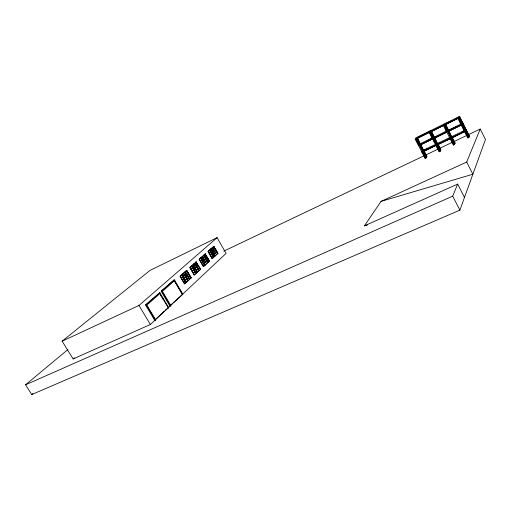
<?xml version="1.0" encoding="UTF-8"?>
<svg xmlns="http://www.w3.org/2000/svg" width="511" height="511" viewBox="0 0 511 511"><rect width="100%" height="100%" fill="white"/><g stroke="black" fill="none" stroke-linecap="round" stroke-linejoin="round"><path stroke-width="0.77" d="M67.842 349.607L25.55 384.802L31.733 394.562L459.881 210.142L485.45 139.477L480.225 129.047L467.98 134.872M25.55 384.802L452.689 196.167L457.645 184.094L464.473 197.444M367.492 224.974L364.439 225.843L381.053 201.372L466.69 162.044L480.225 129.047M458.718 117.249L458.559 116.936L457.837 118.207L467.897 138.142L469.053 137.344L465.872 131.046M468.395 137.031L469.552 136.245L459.568 116.438L416.178 137.715L415.181 139.101L425.139 158.41L426.308 157.618L423.159 151.512L430.684 147.903M465.732 131.34L466.39 129.973M466.23 129.66L465.572 131.027L421.831 151.991L422.782 150.515L435.283 144.517M467.68 137.127L464.857 131.531L451.207 138.296L454.381 144.543L453.385 145.022L443.356 125.304L444.174 123.988L444.334 124.301M464.55 131.512L461.867 125.597M454.381 144.543L451.373 137.989L464.857 131.531M455.116 143.099L453.96 143.885L455.116 143.099L451.967 136.897M453.385 145.022L454.541 144.23M462.378 124.697L463.062 123.375M462.902 123.062L462.219 124.377L418.509 145.552L419.486 144.121L432.67 137.727M415.181 139.101L458.859 117.709L459.568 116.438M417.972 137.216L430.211 131.218L430.051 130.912L429.138 132.266L439.134 151.773L440.297 150.981L437.141 144.811L441.319 142.812M439.971 150.291L439.786 150.611L440.942 149.825L438.151 144.37M459.019 118.028L459.728 116.751M439.134 151.773L440.297 150.981M458.156 118.245L444.519 125.125L447.706 131.41L444.691 124.837L458.156 118.245L461.35 124.582M447.866 131.723L461.51 124.895L447.866 131.723L451.047 137.989L448.038 131.423M461.209 123.879L447.329 130.829L448.492 130.049L445.675 124.505M446.71 131.895L444.053 126.025M437.141 144.811L440.118 151.307M437.62 144L439.192 143.023M433.679 138.685L436.483 144.159L437.461 143.693L434.848 137.906M423.427 152.489L425.867 157.216L426.826 156.762L424.245 151.032M425.139 158.41L426.308 157.618M425.867 157.216L427.024 156.436M433.813 138.315L436.796 144.817L433.813 138.315L446.346 132.247M446.084 131.218L433.175 137.689L434.337 136.916L431.182 130.746M432.836 138.788L419.633 145.392L422.795 151.531L422.999 151.205L419.844 145.079L432.836 138.788L434.593 142.224M426.104 157.95L422.955 151.837L423.159 151.512M421.99 152.297L422.195 151.971M423.536 150.375L420.598 143.961L420.387 144.274L423.536 150.375L422.578 150.834L419.78 145.418M430.281 132.094L443.695 125.329L430.281 132.094L433.462 138.309L430.479 131.8M415.341 139.407L416.12 138.321L419.276 144.434L420.234 143.968L417.647 138.232M416.516 138.634L419.684 144.773L419.474 145.086L416.299 138.941L416.516 138.634L428.818 132.611M168.317 307.916L168.643 307.616L159.815 292.675L145.584 304.997L154.756 320.397L155.306 320.154L155.644 319.829L146.874 305.093L159.866 293.608L168.317 307.916L165.59 309.992M182.548 294.534L182.849 294.253L174.398 279.824L173.881 280.066L161.182 291.257L169.952 306.121L170.489 305.878L170.808 305.578L162.415 291.353L174.449 280.711L182.548 294.534L173.74 302.346M155.21 319.745L164.44 311.078M170.374 305.501L172.616 303.393M150.375 324.517L226.079 253.386L217.092 237.641L149.947 270.447L62.138 341.188L73.137 358.939L150.375 324.517L138.992 305.45L217.092 237.641M186.323 282.168L187.901 280.756L186.86 279.134L187.901 280.756M189.568 279.198L191.044 277.843M195.866 273.455L194.359 274.803L193.414 273.181L194.927 271.833L195.866 273.455L194.978 271.756L196.48 270.421L197.412 272.037L195.917 273.379L194.978 271.756M198.945 270.632L197.457 271.961L196.524 270.351L198.013 269.029L198.945 270.632L198.013 269.029M209.344 261.102L203.544 266.391L202.624 264.8L208.443 259.537L209.274 261.134M186.822 270.268L180.07 276.176L184.592 283.912L191.255 277.882L186.643 270.357L191.255 277.882M196.294 261.881L189.881 267.489L194.269 275.039L200.599 269.316L196.122 261.964L200.599 269.316M205.294 253.916L199.194 259.243L203.455 266.614L209.472 261.172L205.122 253.999L209.472 261.172M213.854 246.334L208.047 251.406L212.186 258.611L217.922 253.43L213.687 246.417L217.922 253.43M185.301 280.584C182.197 281.076 184.937 285.77 186.272 282.251L185.359 280.507L186.937 279.102M186.988 279.019L188.559 277.626L189.517 279.274L187.952 280.673L187.064 278.987M188.559 277.626L189.44 279.313L188.604 277.55L190.086 276.202M200.389 269.278L198.99 270.562L198.057 268.952L199.462 267.675M185.206 280.245L186.783 278.84L185.819 277.186L184.235 278.578L185.148 280.322C183.807 283.835 181.066 279.14 184.184 278.661M188.406 277.371L186.834 278.757L185.87 277.103L187.441 275.716L188.406 277.371L187.441 275.716M194.78 271.577C192.513 266.716 194.883 274.362 196.326 270.166L195.394 268.55L193.886 269.878L194.78 271.577L193.26 272.919L192.315 271.29L193.835 269.955M197.866 268.773L196.377 270.095L195.438 268.479C196.946 264.181 199.213 271.954 196.863 267.196M208.303 259.288L202.477 264.551L201.558 262.961L207.402 257.723L208.233 259.32M183.053 276.732L181.45 278.137L184.701 275.263L185.665 276.917L182.427 279.804L184.024 278.399L183.11 276.655L186.33 273.807L187.288 275.455L184.081 278.316M185.717 276.841L187.288 275.455M192.743 268.071L191.223 269.406L194.308 266.678L195.24 268.294L192.168 271.034L193.688 269.693L192.794 268L195.854 265.292L196.786 266.908L195.291 268.224L196.786 266.908M193.733 269.623L195.24 268.294M202.79 261.466L201.417 262.705L202.861 261.434L201.992 259.78L203.359 258.56L204.336 260.105C202.944 263.312 200.523 259.122 203.429 258.521M202.905 261.364L204.336 260.105M205.92 258.681L204.943 257.142L206.355 255.909L207.255 257.474L204.451 260.003L205.805 258.783L204.898 257.212L203.474 258.457L204.451 260.003M205.844 258.713L207.255 257.474M211.58 253.577L210.2 254.791L211.58 253.577C211.503 249.432 207.159 255.692 210.692 252.032M213.023 252.249C220.247 244.986 212.135 255.462 212.142 250.709L213.502 249.521L212.142 250.709M187.416 275.346C191.184 271.277 186.553 278.195 186.381 273.73L187.946 272.363L184.752 275.186L185.793 276.809M196.907 266.799C200.504 262.929 196.039 269.546 195.898 265.222L197.387 263.925L195.898 265.222M211.688 253.482L212.985 252.313C211.203 247.592 209.957 256.318 212.985 252.313M189.932 275.946L188.457 277.288L187.492 275.64L188.981 274.298M199.316 267.419L197.91 268.697L196.978 267.087L198.389 265.816M201.871 259.882L200.497 261.115L201.947 259.85M204.898 257.212L203.474 258.457M206.355 255.909L204.943 257.142M213.541 249.457L214.888 248.282L213.541 249.457L214.384 251.061M182.957 276.387L184.548 275.001L183.577 273.34L180.319 276.195L181.929 274.803M184.599 274.924L186.176 273.545L185.212 271.89L181.986 274.726L182.9 276.47L181.373 277.837L180.396 276.164M186.228 273.468L187.722 272.139M192.647 267.738L194.154 266.423L193.215 264.8L191.702 266.116L192.596 267.815L191.146 269.112L190.194 267.477L191.651 266.186L190.194 267.477M194.206 266.346L195.707 265.037L194.768 263.427L193.267 264.73C196.179 269.278 190.935 263.721 194.768 263.427M204.796 256.892L203.889 255.321L205.307 254.088L206.214 255.66L200.421 260.827L199.501 259.237L200.887 258.01L199.501 259.237M195.854 265.292L194.352 266.601L195.362 268.186M210.73 251.968L212.033 250.805M185.142 271.929L186.1 273.577L185.269 271.814L186.834 270.453L183.634 273.264L184.471 275.033L183.506 273.379M191.702 266.116L193.145 264.839M194.819 263.357C198.964 258.253 191.14 268.403 197.169 263.702M201.8 259.594L200.925 257.94L203.844 255.385C206.565 259.792 201.756 254.229 205.307 254.088M203.774 255.417L202.413 256.624L203.212 258.304L202.299 256.726M210.589 251.719L209.702 250.173L212.48 247.739L213.362 249.279L212.519 247.675L213.873 246.506L214.748 248.039L209.235 252.958L208.341 251.399C209.734 247.567 211.771 254.797 209.587 250.269M209.702 250.173L212.41 247.771M212.519 247.675L213.802 246.538M200.925 257.94L202.369 256.694L203.282 258.272M208.341 251.399L209.657 250.237M145.584 304.997L159.815 292.675M161.182 291.257L174.398 279.824M31.733 394.562L32.94 393.521M73.137 358.939L74.338 357.904M445.324 123.815L450.964 121.05M454.49 119.319L458.009 117.594M416.299 138.941L429.495 132.279L432.676 138.481M461.746 123.834L462.755 123.343L459.574 117.032M427.062 140.832L432.089 138.392M449.354 130.018L457.115 126.255M433.622 138.622L446.87 132.208M208.047 251.406L212.186 258.611M213.4 249.215L212.589 247.643M211.893 250.556L211.005 249.017M436.669 143.846L450.108 137.402M450.817 137.063L464.531 130.477M465.074 130.446L466.089 129.96L462.915 123.662M423.894 150.362L427.49 148.637M431.08 146.913L432.517 146.223M448.894 138.366L450.28 137.702M461.848 132.151L463.969 131.135M432.05 147.251L436.158 145.284L422.955 151.837M442.711 142.141L449.68 138.8M450.21 138.775L436.95 145.13L439.441 149.927M199.194 259.243L203.455 266.614M211.829 253.724L212.608 255.372L211.758 253.763M215.54 253.079L216.46 254.555M213.943 254.133L213.234 252.46L214.013 254.101M212.863 255.519L213.643 257.167L212.755 255.621M206.061 258.93L206.853 260.604M204.598 260.252L205.39 261.932L204.483 260.355M223.761 251.144L424.034 155.798M426.193 154.769L438.438 148.937M439.882 148.254L452.848 142.077M454.292 141.394L466.537 135.562M189.881 267.489L194.269 275.039M195.707 265.037L194.697 263.459M203.046 261.619L204.036 263.165M214.965 255.922L214.262 254.248L215.035 255.89M213.681 257.103L212.793 255.551M207.108 260.751L207.9 262.424L207 260.853M205.435 261.862L204.528 260.284M205.652 262.079L206.444 263.759M207.945 262.354L207.038 260.782M195.515 268.441L196.326 270.166M180.07 276.176L184.592 283.912M196.48 270.421L197.412 272.037M185.947 277.071L186.783 278.84M62.138 341.188L138.992 305.45M182.849 294.253L182.331 294.489L179.917 290.369M169.818 306.025L170.808 305.578M168.106 307.852L168.643 307.616M364.439 225.843L457.645 184.094M154.629 320.282L155.644 319.829M381.053 201.372L472.873 174.232L466.69 162.044M146.127 304.748L155.306 320.154M160.486 294.962L161.693 297M162.492 298.354L163.296 299.714M161.712 291.008L170.489 305.878M181.526 278.099L182.504 279.773M174.283 280.756L179.112 288.996M186.253 273.839L187.218 275.493M184.624 275.301L185.589 276.956M182.057 274.688L182.829 276.502L181.852 274.841M183.181 276.617L184.152 278.284M182.983 276.77L183.954 278.431M194.231 266.71L195.17 268.326M191.772 266.078L192.526 267.847L191.58 266.225M192.864 267.962L193.81 269.584M192.673 268.109L193.612 269.731M191.293 269.367L192.238 270.996M200.568 261.083L201.487 262.673M195.777 265.33L196.716 266.94M204.828 257.244L205.735 258.815M203.359 258.56L204.266 260.137M201.002 257.908L201.73 259.633L200.81 258.042M202.062 259.748L202.976 261.332M204.106 263.452L204.981 265.107M213.611 249.425L214.492 250.958M214.563 251.24L215.406 252.836M213.432 249.553L214.313 251.093M211.184 248.883L212.071 250.428L211.113 248.914M212.212 250.671L213.093 252.217M213.164 252.491L214.052 254.037M214.192 254.28L215.074 255.819M211.72 253.826L212.608 255.372M210.621 252.064L211.509 253.616M209.382 253.201L210.276 254.759M214.818 248.314L215.693 249.847M417.43 138.532L420.234 143.968M423.689 150.681L426.826 156.762M415.909 139.784L418.726 145.239M422.546 152.648L425.344 158.071M452.689 196.167L459.881 210.142M430.984 131.04L434.152 137.216M434.305 137.529L437.461 143.693M437.972 144.683L440.763 150.145M430.364 132.202L432.823 137.005M436.86 146.651L439.319 151.448M450.376 138.468L453.544 144.702M449.003 131.052L451.647 136.884L448.83 131.353M445.151 124.096L448.319 130.343M452.152 137.887L454.956 143.412M459.172 117.747L462.372 124.09M462.532 124.403L465.719 130.727M458.859 117.709L468.913 137.657M466.249 130.273L469.411 136.552M217.795 253.36L212.269 258.394L211.382 256.841L216.849 251.859L217.795 253.36M216.779 251.584L211.235 256.592L210.347 255.04L215.834 250.09L216.779 251.584M214.633 251.201L215.335 252.875L214.633 251.201M204.183 263.414L204.905 265.139L204.183 263.414M184.311 278.546L185.078 280.36L184.311 278.546M185.429 280.469L186.202 282.283L185.429 280.469"/></g></svg>
